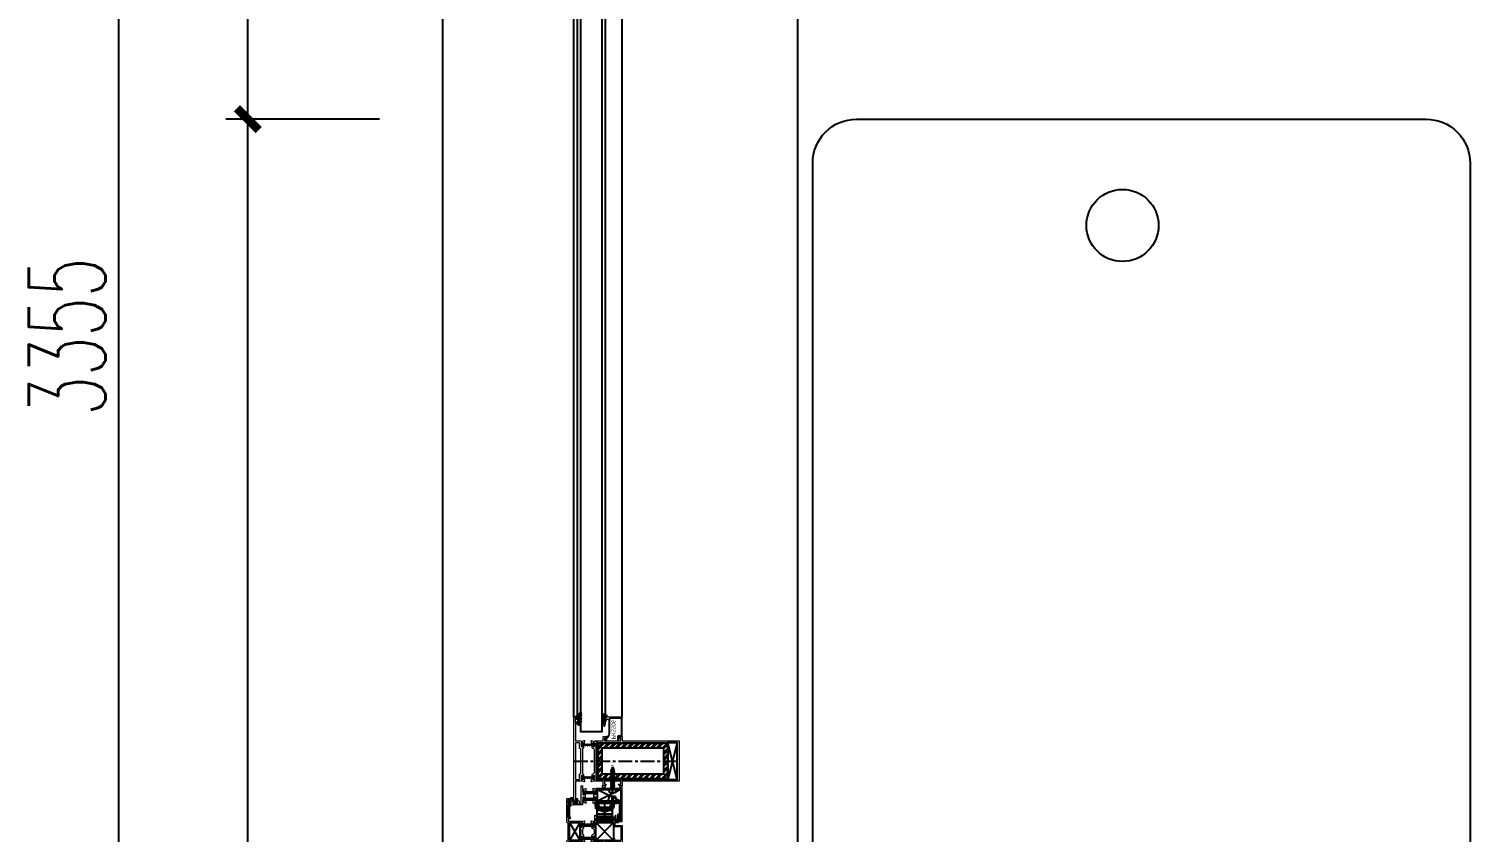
# Model space of a CAD drawing. Header units: inches. Extents: x 24920 to 61775, y 10942 to 38819.
# Drawn here: x 42093 to 43737, y 25318 to 26234 of the extents above; entities that cross this region are included whole.
import ezdxf
from ezdxf.enums import TextEntityAlignment as Align

# ---------------------------------------------------------------- set-up
doc = ezdxf.new("R2010")
doc.units = ezdxf.units.IN
doc.header["$MEASUREMENT"] = 0
doc.header["$PDMODE"] = 1
doc.linetypes.add('ACAD_ISO02W100', pattern=[15, 12, -3])
doc.linetypes.add('CENTER', pattern=[50.8, 31.75, -6.35, 6.35, -6.35])
for name, color, linetype in [('0-dimension', 3, 'Continuous'), ('0-hatch', 8, 'Continuous'), ('0-铝合金投影', 112, 'Continuous'), ('0-铝型材', 6, 'Continuous'), ('1_型材文字', 53, 'Continuous'), ('1_角码', 145, 'Continuous'), ('1_配件等', 145, 'Continuous'), ('1_铝型材', 3, 'Continuous'), ('3铝板幕墙', 3, 'Continuous'), ('4玻璃幕墙', 4, 'Continuous'), ('5s-line', 151, 'Continuous'), ('A-ELEV-GLAZ', 155, 'Continuous'), ('Center', 8, 'CENTER'), ('dim', 173, 'Continuous'), ('FASTENER', 191, 'Continuous'), ('LAYER1', 9, 'Continuous'), ('MS-J', 2, 'Continuous'), ('P-洁具及配件（地坪图不显示）', 143, 'Continuous'), ('P-活动家具', 51, 'Continuous'), ('PJ', 13, 'Continuous'), ('PUB_HATCH', 8, 'Continuous'), ('TC', 8, 'Continuous'), ('ZX', 1, 'CENTER'), ('填充', 8, 'Continuous')]:
    doc.layers.add(name, color=color, linetype=linetype)
doc.styles.add('DIM', font='simplex.shx', dxfattribs={"width": 0.6, "bigfont": 'extfont.shx'})
doc.styles.add('节点标注', font='TSSDENG', dxfattribs={"width": 0.7, "bigfont": 'HZTXT'})
doc.dimstyles.new('1比25', dxfattribs={"dimscale": 25, "dimtxt": 3.5, "dimasz": 1, "dimexe": 1, "dimexo": 1, "dimgap": 0.6, "dimtad": 1, "dimdec": 0, "dimrnd": 5, "dimzin": 0, "dimdsep": 46, "dimtxsty": 'DIM', "dimblk": 'ARCHTICK', "dimcen": 0.09, "dimdle": 1, "dimclrd": 1, "dimclre": 1, "dimclrt": 1, "dimadec": 0, "dimazin": 0, "dimtfac": 1, "dimtdec": 0, "dimtix": 1, "dimtmove": 2, "dimatfit": 3, "dimldrblk": '引线箭头（自定义）', "dimfxl": 0, "dimtolj": 1, "dimtzin": 0, "dimarcsym": 0})

# ---------------------------------------------------------------- blocks, each defined once
blk = doc.blocks.new('jtww')
at = {"layer": 'A-ELEV-GLAZ', "ltscale": 3}
h = blk.add_hatch(dxfattribs=at)
h.set_pattern_fill('ANSI36', color=252, scale=0.066)
h.set_pattern_definition([(45, (15.13436, 2.59952), (0.1111307, 0.407479), [0.523875, -0.104775, 0, -0.104775])])
edge = h.paths.add_edge_path()
edge.add_line((7.5, 4), (5.3, 4))
edge.add_arc((9.7, -3.2), 8.39, 121.7004, 172.9516)
edge.add_line((1.3, -2.2), (1.3, -2.7))
edge.add_arc((13.9, -8.1), 13.7, 118.043, 156.7205, ccw=False)
at = {"layer": 'LAYER1', "lineweight": 9}
h = blk.add_hatch(dxfattribs=at)
h.set_pattern_fill('ANSI37', color=8, scale=0.165, style=0)
h.set_pattern_definition([(45, (15.13436, 2.5995), (-0.370436, 0.370436), []), (135, (15.13436, 2.5995), (-0.370436, -0.370436), [])])
h.paths.add_polyline_path([(-2.3, 2.7), (-1.2, 2.7, -0.083865), (3.8, 4.6, 0.11761), (1.1, 2.7), (2.3, 2.7, -0.095832), (6.5, 4.6, 0.271998), (1.3, -2.2), (1.3, 0.4), (0.5, 0.4), (0.5, 0), (-0.8, 0.4), (-0.8, 0.1), (-1.8, 0.4), (-1.8, 0), (-3.1, 0.4), (-3.1, 0), (-4.4, 0.4), (-4.4, 0.1), (-5.3, 0.4), (-5.3, 0), (-6.6, 0.4), (-6.6, 0, -0.686246), (-7.4, 3, -0.077404), (-3, 4.6, 0.117766), (-5.7, 2.7), (-4.5, 2.7, -0.083865), (0.4, 4.6, 0.11761)])
at = {"color": 1, "ltscale": 3}
blk.add_line((7.5, 4), (6, 4), dxfattribs=at)
blk.add_arc((13.9, -8.1), 13.7, 118.043, 156.7205, dxfattribs=at)
at = {"layer": '1_配件等', "linetype": 'ByBlock', "lineweight": 9}
for p, q in [((-5.3, 0), (-6.6, 0.4)), ((-6.6, 0.4), (-6.6, 0)), ((-5.7, 2.7), (-4.5, 2.7)), ((-4.4, 0.1), (-5.3, 0.4)), ((-5.3, 0.4), (-5.3, 0)), ((-3.1, 0), (-4.4, 0.4)), ((-4.4, 0.4), (-4.4, 0.1)), ((-3.1, 0), (-4.4, 0.4)), ((-4.4, 0.4), (-4.4, 0.1)), ((-3.1, 0.4), (-3.1, 0)), ((-1.8, 0), (-3.1, 0.4)), ((-3.1, 0.4), (-3.1, 0)), ((-1.8, 0), (-3.1, 0.4)), ((-2.3, 2.7), (-1.2, 2.7)), ((-0.8, 0.1), (-1.8, 0.4)), ((-1.8, 0.4), (-1.8, 0)), ((-0.8, 0.1), (-1.8, 0.4)), ((-1.8, 0.4), (-1.8, 0)), ((0.5, 0), (-0.8, 0.4)), ((-0.8, 0.4), (-0.8, 0.1)), ((0.5, 0), (-0.8, 0.4)), ((-0.8, 0.4), (-0.8, 0.1)), ((1.3, 0.4), (0.5, 0.4)), ((0.5, 0.4), (0.5, 0)), ((1.3, 0.4), (0.5, 0.4)), ((0.5, 0.4), (0.5, 0)), ((1.1, 2.7), (2.3, 2.7)), ((1.3, -2.2), (1.3, 0.4)), ((1.3, -1.3), (1.3, 0.4)), ((1.3, -2.2), (1.3, -2.7))]:
    blk.add_line(p, q, dxfattribs=at)
for centre, radius, start, end in [((-6.4, 1.7), 1.69, 126.9034, 264.7423), ((-0.2, -10.6), 15.4, 100.0338, 117.9281), ((-0.4, -2), 7.1, 110.3363, 138.1358), ((3.5, -11.1), 15.9, 100.9028, 120.2777), ((3, -2), 7.1, 110.3363, 138.1358), ((6.8, -11.1), 15.9, 100.9028, 120.2777), ((6.4, -2), 7.1, 110.3363, 138.1358), ((9.7, -3.2), 8.39, 112.0867, 172.9516), ((9.2, -7.3), 12.2, 102.9098, 124.806)]:
    blk.add_arc(centre, radius, start, end, dxfattribs=at)
blk = doc.blocks.new('20180704151026')
h = blk.add_hatch()
h.set_pattern_fill('AR-HBONE', color=251, scale=0.2, angle=-90, style=0)
h.set_pattern_definition([(315, (-106912.8455, -34316.9018), (1.13137085, -3e-16), [2.4, -0.8]), (45, (-106912.2798, -34317.4675), (1.13137085, -3e-16), [2.4, -0.8])])
h.paths.add_polyline_path([(-19.6, 20.6), (-20.2, 21.6), (-20.8, 22.6, -0.131652), (-20.8, 22.7, -1.020483), (-20.4, 23.4), (-17, 23.4, -0.414214), (-16.6, 23, -0.905581), (-16.6, 22.6), (-17.2, 21.6), (-17.8, 20.6), (-17.8, 11.4), (-17.2, 10.4), (-16.6, 9.4, -0.131653), (-16.6, 9.3, -1.020485), (-17, 8.6), (-20.4, 8.6, -0.414214), (-20.8, 9, -0.905528), (-20.8, 9.4), (-20.2, 10.4), (-19.6, 11.4)])
h = blk.add_hatch()
h.set_pattern_fill('AR-HBONE', color=251, scale=0.2, angle=-90, style=0)
h.set_pattern_definition([(315, (-106956.064, -34316.9064), (1.13137085, -3e-16), [2.4, -0.8]), (45, (-106955.4983, -34317.4721), (1.13137085, -3e-16), [2.4, -0.8])])
h.paths.add_polyline_path([(20.6, 9.4), (20, 10.4), (19.6, 11.2, -0.131439), (19.4, 11.8), (19.4, 20.2, -0.131439), (19.6, 20.8), (20, 21.6), (20.6, 22.6, 0.132076), (20.6, 22.7), (20.6, 23, 0.414214), (20.2, 23.4), (16.8, 23.4, 0.414214), (16.4, 23), (16.4, 22.6), (16.4, 22.6, 0.000828), (16.4, 22.6), (17, 21.6), (17.5, 20.8, -0.13144), (17.6, 20.2), (17.6, 11.8, -0.13144), (17.5, 11.2), (17, 10.4), (16.4, 9.4, 0.132074), (16.4, 9.3), (16.4, 9, 0.414214), (16.8, 8.6), (20.2, 8.6, 0.414214), (20.6, 9), (20.6, 9.4), (20.6, 9.4, 0.000833)])
at = {"layer": 'TC'}
h = blk.add_hatch(dxfattribs=at)
h.set_pattern_fill('ANSI32', color=256, style=0)
h.set_pattern_definition([(45, (-20.0007, 27.396), (-3.3676, 3.3676), []), (45, (-17.7557, 27.396), (-3.3676, 3.3676), [])])
h.paths.add_polyline_path([(15, 102.4), (-15, 102.4), (-15, 32.4), (15, 32.4)], flags=16)
edge = h.paths.add_edge_path()
edge.add_line((20, 105.4), (20, 29.4))
edge.add_arc((18, 29.4), 2, -90, 0, ccw=False)
edge.add_line((18, 27.4), (-18, 27.4))
edge.add_arc((-18, 29.4), 2, 180, 270, ccw=False)
edge.add_line((-20, 29.4), (-20, 105.4))
edge.add_arc((-18, 105.4), 2, 90, 180, ccw=False)
edge.add_line((-18, 107.4), (18, 107.4))
edge.add_arc((18, 105.4), 2, 0, 90, ccw=False)
at = {"layer": '1_铝型材', "lineweight": 9}
blk.add_lwpolyline([(-23, 55), (-28, 55), (-28, 51.9), (-26.5, 51, 0.578034), (-26.2, 51.2), (-26.2, 53.5), (-23, 53.5), (-23, 35), (-26.2, 35), (-26.2, 36.8, 0.578034), (-26.5, 37), (-28, 36.1), (-28, 33.9, 0.414214), (-27.5, 33.4), (-23, 33.4), (-23, 24.1, 0.267949), (-22.8, 23.6, -0.267949), (-22.5, 23.2), (-22.5, 22.2, -0.414214), (-22.8, 21.9), (-22.9, 21.9), (-23.5, 20.3, 0.548619), (-23.2, 19.9), (-20.6, 20.1), (-20.2, 20.6, 0.57735), (-20.2, 20.9), (-20.6, 21), (-21.2, 23.1), (-21.2, 23.3, -0.843039), (-20.6, 23.4), (-16.6, 23.4, -0.414214), (-16.3, 23.1), (-16.3, 22.8), (-17.3, 21.2, 0.585524), (-17.1, 20.9), (-15.7, 20.9, 0.261413), (-14.8, 21.4), (-13.9, 22.9, -0.261413), (-13, 23.4), (13, 23.4, -0.261413), (13.9, 22.9), (14.8, 21.4, 0.261413), (15.7, 20.9), (17.1, 20.9, 0.585524), (17.3, 21.2), (16.3, 22.8), (16.3, 23.1, -0.414214), (16.6, 23.4), (20.6, 23.4, -0.843039), (21.2, 23.3), (21.2, 23.1), (20.6, 21), (20.2, 20.9, 0.57735), (20.2, 20.6), (20.6, 20.1), (23.2, 19.9, 0.548619), (23.5, 20.3), (22.9, 21.9), (22.8, 21.9, -0.414214), (22.5, 22.2), (22.5, 23.2, -0.267949), (22.7, 23.6, 0.267949), (23, 24.1), (23, 33.4), (27.5, 33.4, 0.414214), (28, 33.9), (28, 36.1), (26.5, 37, 0.578034), (26.2, 36.8), (26.2, 35), (23, 35), (23, 53.5), (26.2, 53.5), (26.2, 51.2, 0.578034), (26.5, 51), (28, 51.9), (28, 55), (23, 55), (23, 120), (-23, 120), (-23, 55)], format="xyb", dxfattribs=at)
blk.add_lwpolyline([(21, 118), (21, 25.4), (-21, 25.4), (-21, 118), (21, 118)], dxfattribs=at)
blk.add_lwpolyline([(-15.7, 11.1), (-17.1, 11.1, 0.585524), (-17.3, 10.8), (-16.3, 9.2), (-16.3, 8.9, -0.414214), (-16.6, 8.6), (-20.6, 8.6, -0.843039), (-21.2, 8.7), (-21.2, 8.9), (-20.6, 11), (-20.2, 11.1, 0.57735), (-20.2, 11.4), (-20.6, 11.9), (-23.2, 12.1, 0.548619), (-23.5, 11.7), (-22.9, 10.1), (-22.8, 10.1, -0.414214), (-22.5, 9.8), (-22.5, 8.8, -0.267949), (-22.7, 8.4, 0.267949), (-23, 7.9), (-23, 2), (-42.6, 2), (-42.6, 3.6, 0.414214), (-43.1, 4.1), (-44.4, 4.1), (-44.8, 3.4, 0.57735), (-44.7, 3.1), (-43.6, 3.1), (-43.6, 1.5), (-48.6, 1.5), (-48.6, 3.1), (-47.5, 3.1, 0.57735), (-47.4, 3.4), (-47.8, 4.1), (-49.5, 4.1, 0.414214), (-50, 3.6), (-50, 0), (50, 0), (50, 3.6, 0.414214), (49.5, 4.1), (47.8, 4.1), (47.4, 3.4, 0.57735), (47.5, 3.1), (48.6, 3.1), (48.6, 1.5), (43.6, 1.5), (43.6, 3.1), (44.7, 3.1, 0.57735), (44.8, 3.4), (44.4, 4.1), (43.1, 4.1, 0.414214), (42.6, 3.6), (42.6, 2), (23, 2), (23, 7.9, 0.267949), (22.7, 8.4, -0.267949), (22.5, 8.8), (22.5, 9.8, -0.414214), (22.8, 10.1), (22.9, 10.1), (23.5, 11.7, 0.548619), (23.2, 12.1), (20.6, 11.9), (20.2, 11.4, 0.57735), (20.2, 11.1), (20.6, 11), (21.2, 8.9), (21.2, 8.7, -0.843039), (20.6, 8.6), (16.6, 8.6, -0.414214), (16.3, 8.9), (16.3, 9.2), (17.3, 10.8, 0.585524), (17.1, 11.1), (15.7, 11.1, 0.261413), (14.8, 10.6), (14.7, 10.4, -0.261413), (13.8, 9.9), (-13.8, 9.9, -0.261413), (-14.7, 10.4), (-14.8, 10.6, 0.261413)], format="xyb", close=True, dxfattribs=at)
blk.add_lwpolyline([(21, 6.6), (21, 2), (-21, 2), (-21, 6.6), (-14.9, 6.6), (-13.6, 7.9), (13.6, 7.9), (14.9, 6.6)], close=True, dxfattribs=at)
at = {"layer": 'MS-J'}
blk.add_lwpolyline([(20, 105.4), (20, 29.4, -0.414214), (18, 27.4), (-18, 27.4, -0.414214), (-20, 29.4), (-20, 105.4, -0.414214), (-18, 107.4), (18, 107.4, -0.414214)], format="xyb", close=True, dxfattribs=at)
blk.add_lwpolyline([(15, 102.4), (-15, 102.4), (-15, 32.4), (15, 32.4)], close=True, dxfattribs=at)
at = {"layer": 'TC'}
for p, q in [((-21, 118), (21, 107.4)), ((21, 118), (-21, 107.4)), ((-20, 107.4), (-21, 27.4)), ((-20, 27.4), (-21, 107.4)), ((20, 107.4), (21, 27.4)), ((20, 27.4), (21, 107.4)), ((-21, 27.4), (21, 25.4)), ((21, 27.4), (-21, 25.4))]:
    blk.add_line(p, q, dxfattribs=at)
for points in [[(21, 107.4), (-21, 107.4), (-21, 118), (21, 118)], [(-21, 27.4), (-21, 107.4), (-20, 107.4), (-20, 27.4)], [(21, 27.4), (21, 107.4), (20, 107.4), (20, 27.4)], [(21, 25.4), (-21, 25.4), (-21, 27.4), (21, 27.4)]]:
    blk.add_lwpolyline(points, close=True, dxfattribs=at)
blk = doc.blocks.new('jqp1')
at = {"layer": '1_角码'}
for p, q in [((7.3, 0.5), (-7.3, -0.5)), ((-7.3, 0.5), (7.3, -0.5))]:
    blk.add_line(p, q, dxfattribs=at)
blk.add_lwpolyline([(-6.9, 0.6), (6.9, 0.6, -0.414214), (7.4, 0.1), (7.4, -0.1, -0.414214), (6.9, -0.6), (-6.9, -0.6, -0.414214), (-7.4, -0.1), (-7.4, 0.1, -0.414214)], format="xyb", close=True, dxfattribs=at)
blk = doc.blocks.new('PK5529A')
at = {"layer": '填充', "lineweight": 9}
h = blk.add_hatch(dxfattribs=at)
h.set_pattern_fill('AR-HBONE', color=256, scale=0.01, angle=-180, style=0)
h.set_pattern_definition([(225, (-3052.5594, 1334.3103), (-6e-16, -1.43684098), [3.048, -1.016]), (315, (-3053.2778, 1333.5919), (-6e-16, -1.43684098), [3.048, -1.016])])
h.paths.add_polyline_path([(-11.5, -32.4, -0.420151), (-11.3, -32.2), (-11.2, -32.2), (-10.3, -30.6), (-10.3, -30.1, 0.414214), (-10.6, -29.8), (-14.2, -29.8, 0.812836), (-15.2, -30), (-15.2, -30.3), (-14.5, -32.2), (-14.1, -32.3, -0.57735), (-14.1, -32.6), (-13.9, -42, -0.423605), (-14, -42.3), (-14.4, -42.4), (-15.1, -44.3), (-15.1, -44.6, 0.812836), (-14.1, -44.8), (-10.5, -44.8, 0.414214), (-10.2, -44.5), (-10.2, -44), (-11.1, -42.4), (-11.2, -42.4, -0.414214), (-11.4, -42.2)])
h.paths.add_polyline_path([(-3.9, -32.6, -0.57735), (-3.9, -32.3), (-3.5, -32.2), (-2.8, -30.3), (-2.8, -30, 0.812836), (-3.8, -29.8), (-7.4, -29.8, 0.414214), (-7.7, -30.1), (-7.7, -30.6), (-6.8, -32.2), (-6.7, -32.2, -0.414214), (-6.5, -32.4), (-6.4, -42.2, -0.420151), (-6.6, -42.4), (-6.7, -42.4), (-7.6, -44), (-7.6, -44.5, 0.414214), (-7.3, -44.8), (-3.7, -44.8, 0.812836), (-2.7, -44.6), (-2.7, -44.3), (-3.4, -42.4), (-3.8, -42.3, -0.411241), (-3.9, -42)])
at = {"layer": '0-铝型材', "lineweight": 9}
for points in [[(-6.7, -32.6, 1), (-6.7, -32.2), (-6.8, -32.2), (-7.7, -30.6), (-7.7, -30.1, -0.414214), (-7.4, -29.8), (-3.8, -29.8, -0.812836), (-2.8, -30), (-2.8, -30.3), (-3.5, -32.2), (-3.9, -32.3, 0.57735), (-3.9, -32.6), (-3.4, -33.2), (-0.8, -33.4, 0.537319), (-0.5, -33), (-1.1, -31.3), (-1.2, -31.3, -0.414217), (-1.5, -31), (-1.5, -8.1), (-0.3, -8.1), (-0.3, -7.1), (-1.5, -7.1), (-1.5, -3.7), (-0.3, -3.7), (-0.3, -2.7), (-1.5, -2.7), (-1.5, -1.5), (13.1, -1.5, -0.414214), (13.4, -1.8), (13.4, -2.4, -0.414214), (13.1, -2.7), (12.7, -2.7, 0.414214), (12.4, -3), (12.4, -3.4, 0.414214), (12.7, -3.7), (13.4, -3.7), (13.9, -4.1), (15.3, -4.1), (15.7, -3.4, 0.57735), (15.5, -3.1), (14.4, -3.1), (14.4, -1.5), (19.4, -1.5), (19.4, -3.1), (18.4, -3.1, 0.57735), (18.2, -3.4), (18.6, -4.1), (20, -4.1, 0.414214), (20.5, -3.6), (20.5, -0.5, 0.414214), (20, 0), (-20, 0, 0.414214), (-20.5, -0.5), (-20.5, -2.5, 0.414214), (-20, -3), (-19.5, -3, 0.414214), (-19, -2.5), (-19, -1.5), (-17.5, -1.5), (-17.5, -20), (-19, -20), (-19, -19.2, 0.414214), (-19.5, -18.8), (-20, -18.8, 0.414214), (-20.5, -19.2), (-20.5, -22.2, 0.414214), (-20, -22.8), (-19.5, -22.8, 0.414214), (-19, -22.2), (-19, -21.5), (-17.5, -21.5), (-17.5, -29.8), (-17, -29.8, -0.414214), (-16.5, -30.3), (-16.5, -31, -0.414214), (-16.8, -31.3), (-16.9, -31.3), (-17.5, -33, 0.537319), (-17.2, -33.4), (-14.6, -33.2), (-14.1, -32.6, 0.57735), (-14.1, -32.3), (-14.5, -32.2), (-15.2, -30.3), (-15.2, -30, -0.812836), (-14.2, -29.8), (-10.6, -29.8, -0.414214), (-10.3, -30.1), (-10.3, -30.6), (-11.2, -32.2), (-11.3, -32.2, 1), (-11.3, -32.6), (-9.5, -32.6, -1), (-8.5, -32.6)], [(-16.8, -43.3), (-17.4, -41.6, -0.537319), (-17.1, -41.2), (-14.5, -41.4), (-14, -41.9, -0.57735), (-14, -42.3), (-14.4, -42.4), (-15.1, -44.3), (-15.1, -44.6, 0.812836), (-14.1, -44.8), (-10.5, -44.8, 0.414214), (-10.2, -44.5), (-10.2, -44), (-11.1, -42.4), (-11.2, -42.4, -1), (-11.2, -42), (-9.4, -42, 1), (-8.4, -42), (-6.6, -42, -1), (-6.6, -42.4), (-6.7, -42.4), (-7.6, -44), (-7.6, -44.5, 0.414214), (-7.3, -44.8), (-3.7, -44.8, 0.812836), (-2.7, -44.6), (-2.7, -44.3), (-3.4, -42.4), (-3.8, -42.3, -0.57735), (-3.8, -41.9), (-3.3, -41.4), (-0.7, -41.2, -0.537319), (-0.4, -41.6), (-1, -43.3), (-1.1, -43.3, 0.424767), (-1.4, -43.6), (-1.4, -45), (1.5, -45), (1.5, -50.4, -0.414214), (1, -50.9), (-1.3, -50.9), (-1.3, -53.5), (-3.1, -53.5), (-3.1, -49.1), (-0.3, -49.1), (-0.3, -46.8), (-20.5, -46.8), (-20.5, -45), (-16.9, -45, 0.414214), (-16.4, -44.5), (-16.4, -43.6, 0.414214), (-16.7, -43.3)]]:
    blk.add_lwpolyline(points, format="xyb", close=True, dxfattribs=at)
blk.add_lwpolyline([(-3, -28), (-3, -1.5), (-16, -1.5), (-16, -28), (-3, -28)], dxfattribs=at)
at = {"layer": '1_角码'}
for p, q in [((-16, -1.5), (-3, -28)), ((-16, -28), (-3, -1.5))]:
    blk.add_line(p, q, dxfattribs=at)
blk.add_lwpolyline([(-16, -1.5), (-3, -1.5), (-3, -28), (-16, -28)], close=True, dxfattribs=at)
at = {"layer": '1_配件等', "lineweight": 9}
for p, q in [((-13.9, -42.1), (-14.1, -32.6)), ((-11.4, -42.2), (-11.5, -32.4)), ((-6.4, -42.2), (-6.5, -32.4)), ((-3.9, -42.1), (-3.9, -32.6))]:
    blk.add_line(p, q, dxfattribs=at)
at = {"layer": '1_角码'}
blk.add_blockref('jqp1', (6, -2.1), dxfattribs=at)
blk = doc.blocks.new('*X252')
at = {"color": 0, "linetype": 'Continuous'}
for p, q in [((0, 1.1), (1.2, 2.3)), ((0, 0), (1.5, 1.5)), ((3.5, -2.2), (0, 1.3)), ((0, -1.1), (2.4, 1.3)), ((1.5, -1.3), (0, 0.2)), ((0.1, -2.2), (3.5, 1.2)), ((3.5, -1), (0.2, 2.3)), ((1.4, 2.1), (1.2, 2.3)), ((2.2, -1.2), (3.5, 0.1)), ((3.5, 0.1), (2.3, 1.3)), ((2.6, 2.6), (4.5, 4.5)), ((2.6, 3.7), (3.4, 4.5)), ((3.6, 3.4), (2.6, 4.3)), ((3.5, 2.3), (2.6, 3.2)), ((2.6, 1.5), (3.5, 2.4)), ((3.5, 1.2), (2.6, 2.1)), ((6, 2.1), (3.6, 4.5)), ((4.4, 3.3), (5.6, 4.5)), ((5.4, 3.8), (4.7, 4.5)), ((4.8, 2.5), (5.5, 3.3)), ((6.3, 0.6), (5, 2)), ((5.1, 1.7), (5.9, 2.5)), ((5.3, 0.8), (6.1, 1.6)), ((6.5, -0.7), (5.3, 0.5)), ((5.4, -0.2), (6.3, 0.7)), ((6.3, 4), (5.8, 4.5)), ((6.2, 4), (6.5, 4.2)), ((1.3, -2.3), (0, -0.9)), ((0.3, -2.4), (0, -2.1)), ((1, -2.4), (1.5, -1.9)), ((2.6, -1.9), (3.5, -1)), ((2.6, -3), (3.5, -2.1)), ((3.5, -3.3), (2.6, -2.4)), ((2.6, -4.1), (3.5, -3.2)), ((3.5, -4.4), (2.6, -3.5)), ((3.4, -4.5), (3.5, -4.4)), ((6.1, -3.6), (5.4, -3)), ((5.5, -1.2), (6.5, -0.3)), ((6.5, -1.8), (5.5, -0.8)), ((5.5, -2.4), (6.5, -1.3)), ((6.5, -2.9), (5.5, -1.9)), ((5.5, -3.4), (6.5, -2.5))]:
    blk.add_line(p, q, dxfattribs=at)
blk = doc.blocks.new('A$C41B260DC')
at = {"layer": '5s-line', "linetype": 'Continuous', "lineweight": 13, "ltscale": 0.13}
blk.add_lwpolyline([(6.3, 4, 0.876976), (6.2, 4.5), (2.8, 4.5, 0.414214), (2.6, 4.3), (2.6, 1.5, -0.414214), (2.4, 1.3), (1.6, 1.3, -0.495965), (1.5, 1.5), (1.5, 1.9, 0.414214), (1, 2.4), (0.5, 2.4, 0.414214), (0, 1.9), (0, -1.9, 0.414214), (0.5, -2.4), (1, -2.4, 0.414214), (1.5, -1.9), (1.5, -1.4, -0.495965), (1.6, -1.2), (2.4, -1.2, -0.414214), (2.6, -1.4), (2.6, -4.3, 0.414214), (2.8, -4.5), (3.3, -4.5, 0.414214), (3.5, -4.3), (3.5, 3.1, -0.805176), (4.5, 3.3, -0.139636), (5.4, -3.1, 1), (6.4, -3.2, 0.140336), (5.3, 3.7)], format="xyb", close=True, dxfattribs=at)
at = {"layer": '0-hatch', "linetype": 'Continuous'}
blk.add_blockref('*X252', (0, 0), dxfattribs=at)
blk = doc.blocks.new('pk5504')
at = {"layer": '填充', "lineweight": 9}
h = blk.add_hatch(dxfattribs=at)
h.set_pattern_fill('AR-HBONE', color=256, scale=0.01, angle=-180, style=0)
h.set_pattern_definition([(225, (-4525.8678, 961.0418), (-6e-16, -1.43684098), [3.048, -1.016]), (315, (-4526.5863, 960.3234), (-6e-16, -1.43684098), [3.048, -1.016])])
h.paths.add_polyline_path([(6.3, 17.5), (6.3, 27.2, 0.414214), (6.1, 27.4), (6, 27.4), (5.1, 29), (5.1, 29.5, -0.414214), (5.4, 29.8), (9, 29.8, -0.812836), (10, 29.6), (10, 29.3), (9.3, 27.4), (8.9, 27.3, 0.339856), (8.8, 27.1), (8.8, 17.7, 0.413791), (8.9, 17.5), (9.3, 17.4), (10, 15.5), (10, 15.2, -0.812836), (9, 15), (5.4, 15, -0.414214), (5.1, 15.3), (5.1, 15.8), (6, 17.3), (6.1, 17.3, 0.414214)])
h.paths.add_polyline_path([(-6.2, 17.5, 0.414214), (-6, 17.3), (-5.9, 17.3), (-5, 15.8), (-5, 15.3, -0.414214), (-5.3, 15), (-9, 15, -0.812836), (-9.9, 15.2), (-9.9, 15.5), (-9.2, 17.4), (-8.9, 17.5, 0.413791), (-8.7, 17.7), (-8.7, 27.1, 0.339856), (-8.9, 27.3), (-9.2, 27.4), (-9.9, 29.3), (-9.9, 29.6, -0.812836), (-9, 29.8), (-5.3, 29.8, -0.414214), (-5, 29.5), (-5, 29), (-5.9, 27.4), (-6, 27.4, 0.414214), (-6.2, 27.2)])
at = {"layer": '0-铝型材', "lineweight": 9}
for points in [[(-3.5, 27.6, -0.294942), (-4.4, 27), (-6, 27, -1), (-6, 27.4), (-5.9, 27.4), (-5, 29), (-5, 29.5, 0.414214), (-5.3, 29.8), (-9, 29.8, 0.812836), (-9.9, 29.6), (-9.9, 29.3), (-9.2, 27.4), (-8.9, 27.3, -0.57735), (-8.8, 27), (-9.3, 26.4), (-11.9, 26.2, -0.537319), (-12.2, 26.6), (-11.7, 28.3), (-11.5, 28.3, 0.414214), (-11.2, 28.6), (-11.2, 29.7, 0.414214), (-11.7, 30.2), (-18.8, 30.2), (-18.8, 31.7), (-16.8, 31.7), (-16.8, 34.2), (-15.3, 34.2), (-15.3, 31.7), (-12.3, 31.7), (-12.3, 41), (-12.1, 41.2), (-12.3, 41.4), (-12.3, 51.7), (-15.3, 51.7), (-15.3, 49.2), (-16.8, 49.2), (-16.8, 53.2), (-16.1, 53.6, -0.577333), (-15.8, 53.4), (-15.8, 53.2), (-7.1, 53.2), (-7.1, 61.4), (16.8, 61.4), (16.8, 58.3), (15.3, 57.4, -0.578034), (15, 57.6), (15, 59.9), (11.8, 59.9), (11.8, 41.4), (15, 41.4), (15, 43.2, -0.578034), (15.3, 43.4), (16.8, 42.5), (16.8, 40.4, -0.414214), (16.3, 39.9), (11.8, 39.9), (11.8, 30.5, -0.267661), (11.5, 30.1, 0.267661), (11.3, 29.7), (11.3, 28.6, 0.414214), (11.6, 28.3), (11.7, 28.3), (12.2, 26.6, -0.537319), (11.9, 26.2), (9.3, 26.4), (8.8, 27, -0.57735), (8.9, 27.3), (9.2, 27.4), (10, 29.3), (10, 29.6, 0.812836), (9, 29.8), (5.4, 29.8, 0.414214), (5.1, 29.5), (5.1, 29), (5.9, 27.4), (6.1, 27.4, -1), (6.1, 27), (4.4, 27, -0.294942), (3.5, 27.6), (2.6, 29.3, 0.267949), (1.7, 29.8), (-1.7, 29.8, 0.267949), (-2.6, 29.3)], [(-10.3, 49.7), (-10.3, 51.7), (-5.6, 51.7), (-5.6, 51.7), (-5.6, 59.9), (-5.6, 59.9), (10.3, 59.9), (10.3, 53.2), (8.3, 53.2, 0.666667), (8.3, 51.7), (10.3, 51.7), (10.3, 51.7), (10.3, 31.6), (-10.3, 31.6), (-10.3, 33.5), (-10.8, 33.5), (-10.8, 38.2), (-10.3, 38.7), (-10.3, 43.7), (-10.8, 44.2), (-10.8, 49.7)], [(17.7, 2.3, -0.414214), (18, 2), (18, 1.3), (16.8, 1.3), (16.8, 0.1), (31.3, 0.1, 0.414214), (31.6, 0.4), (31.6, 1, 0.414214), (31.3, 1.3), (30.9, 1.3, -0.414214), (30.6, 1.6), (30.6, 2, -0.414214), (30.9, 2.3), (32.1, 2.3, -0.414214), (32.6, 1.8), (32.6, 1.1, 0.534737), (33.2, 0.6, 0.267002), (37.2, 5.7, 0.453948), (36.7, 6.3), (31.9, 6.3, -0.414214), (31.4, 6.8), (31.4, 9.9, -0.414214), (31.9, 10.4), (33.1, 10.4), (33.6, 9.6, -0.57735), (33.4, 9.3), (32.4, 9.3), (32.4, 7.7), (37.4, 7.7), (37.4, 9.3), (36.3, 9.3, -0.57735), (36.1, 9.6), (36.6, 10.4), (38.3, 10.4, -0.414214), (38.8, 9.9), (38.8, 6.6, -0.414214), (30.8, -1.4), (10.7, -1.4), (9.2, 0), (-9.2, 0), (-10.7, -1.4), (-37.3, -1.4, -0.414214), (-37.8, -0.9), (-37.8, 2.2, -0.414214), (-37.3, 2.7), (-35.6, 2.7), (-35.2, 2, -0.57735), (-35.4, 1.7), (-36.4, 1.7), (-36.4, 0.1), (-31.4, 0.1), (-31.4, 1.7), (-32.5, 1.7, -0.57735), (-32.6, 2), (-32.2, 2.7), (-30.9, 2.7), (-30.4, 2.2), (-29.7, 2.2, -0.414214), (-29.4, 1.9), (-29.4, 1.5, -0.414214), (-29.7, 1.2), (-30.1, 1.2, 0.414214), (-30.4, 0.9), (-30.4, 0.4, 0.414214), (-30.1, 0.1), (-15.6, 0.1), (-15.6, 1.2), (-16.8, 1.2), (-16.8, 1.9, -0.414214), (-16.5, 2.2), (-15.1, 2.2, -0.414214), (-14.6, 1.7), (-14.6, 0.1), (-11.8, 0.1), (-11.8, 14.2, -0.268396), (-11.5, 14.7, 0.268396), (-11.2, 15.1), (-11.2, 16.1, 0.414214), (-11.5, 16.4), (-11.7, 16.4), (-12.2, 18.1, -0.537319), (-11.9, 18.5), (-9.3, 18.3), (-8.8, 17.7, -0.57735), (-8.9, 17.4), (-9.2, 17.3), (-9.9, 15.4), (-9.9, 15.1, 0.812836), (-9, 14.9), (-5.3, 14.9, 0.414214), (-5, 15.2), (-5, 15.7), (-5.9, 17.2), (-6, 17.2, -1), (-6, 17.6), (-4.4, 17.6, -0.294942), (-3.5, 17.1), (-3.1, 16.2), (3.1, 16.2), (3.5, 17.1, -0.294942), (4.4, 17.6), (6.1, 17.6, -1), (6.1, 17.2), (5.9, 17.2), (5.1, 15.7), (5.1, 15.2, 0.414214), (5.4, 14.9), (9, 14.9, 0.812836), (10, 15.1), (10, 15.4), (9.2, 17.3), (8.9, 17.4, -0.57735), (8.8, 17.7), (9.3, 18.3), (11.9, 18.5, -0.537319), (12.2, 18.1), (11.7, 16.4), (11.6, 16.4, 0.414214), (11.3, 16.1), (11.3, 15.1, 0.267949), (11.5, 14.7, -0.267949), (11.8, 14.2), (11.8, 0.1), (15.8, 0.1), (15.8, 1.8, -0.414214), (16.3, 2.3)]]:
    blk.add_lwpolyline(points, format="xyb", close=True, dxfattribs=at)
blk.add_lwpolyline([(-10.3, 1.5), (-10.3, 13.1), (-3.6, 13.1), (-2.3, 14.4), (2.8, 14.4), (4.2, 13.1), (10.3, 13.1), (10.3, 1.5)], close=True, dxfattribs=at)
at = {"layer": '1_角码'}
for p, q in [((-10.3, 51.7), (10.3, 31.6)), ((-10.3, 31.6), (10.3, 51.7)), ((-10.3, 13.1), (10.3, 1.5)), ((-10.3, 1.5), (10.3, 13.1))]:
    blk.add_line(p, q, dxfattribs=at)
for points in [[(-10.3, 51.7), (10.3, 51.7), (10.3, 31.6), (-10.3, 31.6)], [(-10.3, 13.1), (10.3, 13.1), (10.3, 1.5), (-10.3, 1.5)]]:
    blk.add_lwpolyline(points, close=True, dxfattribs=at)
at = {"layer": '1_配件等', "lineweight": 9}
for p, q in [((-8.7, 17.6), (-8.7, 27.1)), ((-6.2, 17.5), (-6.2, 27.2)), ((6.3, 17.5), (6.3, 27.2)), ((8.8, 17.6), (8.8, 27.1))]:
    blk.add_line(p, q, dxfattribs=at)
at = {"layer": '1_角码', "xscale": -1}
for p in [(-23, 0.7), (24.2, 0.7)]:
    blk.add_blockref('jqp1', p, dxfattribs=at)
blk = doc.blocks.new('A$C743D6C7B')
at = {"color": 3}
blk.add_lwpolyline([(17.5, 4.4), (20.4, 4.4), (20.4, 1.1), (1.1, 1.1), (1.1, 4.4), (4, 4.4), (4, 5.6), (1.1, 5.6, 0.414214), (0, 4.4), (0, 1.1, 0.414214), (1.1, 0), (20.4, 0, 0.414214), (21.5, 1.1), (21.5, 4.4, 0.414214), (20.4, 5.6), (17.5, 5.6)], format="xyb", close=True, dxfattribs=at)
blk = doc.blocks.new('HHRC')
at = {"color": 1, "linetype": 'CENTER'}
blk.add_line((0, 16.5), (0, 0), dxfattribs=at)
at = {"color": 3}
for p, q in [((-8.2, 1.2), (-5.6, 5.7)), ((8.2, 1.2), (5.6, 5.7))]:
    blk.add_line(p, q, dxfattribs=at)
for points in [[(-9, 16.5), (-9, 14), (9, 14), (9, 16.5)], [(-10.5, 6.5), (-10.5, 5.7), (10.5, 5.7), (10.5, 6.5)], [(-9, 13), (-9, 9), (9, 9), (9, 13)], [(-9, 9), (-9, 6.5), (9, 6.5), (9, 9)], [(-7.5, 14), (7.5, 14), (7.5, 13), (-7.5, 13)]]:
    blk.add_lwpolyline(points, close=True, dxfattribs=at)
blk.add_arc((0, 1.4), 9.08, 56.6015, 123.3985, dxfattribs=at)
blk.add_blockref('A$C743D6C7B', (-10.8, 0), dxfattribs=at)
blk = doc.blocks.new('jl1')
at = {"layer": '填充', "linetype": 'Continuous', "lineweight": 13, "ltscale": 0.13}
h = blk.add_hatch(dxfattribs=at)
h.set_pattern_fill('_USER', color=256, angle=405, style=0, pattern_type=0)
h.set_pattern_definition([(45, (-516.6853, -140.5002), (-0.7071068, 0.7071068), [])])
h.paths.add_polyline_path([(-2.6, 0.5), (-2.3, 0.8), (-2.3, 5.3, -0.414214), (-2, 5.6), (-1, 5.6, 0.414214), (-0.7, 5.9), (-0.7, 9.9, 0.414214), (-1, 10.2), (-3, 10.2, 0.414214), (-3.3, 9.9), (-3.3, 8, -0.414214), (-3.6, 7.8), (-4.9, 7.8, 0.414214), (-5.2, 7.4), (-5.2, -6.5, 0.414214), (-4.9, -6.8), (-3.6, -6.8, -0.414214), (-3.3, -7.1), (-3.3, -9, 0.414214), (-3, -9.2), (-1, -9.2, 0.414214), (-0.7, -9), (-0.7, -4.9, 0.414214), (-1, -4.6), (-2, -4.6, -0.414214), (-2.3, -4.3), (-2.3, 0.2)])
at = {"layer": '1_配件等', "lineweight": 30}
blk.add_lwpolyline([(-1, -9.2), (-3, -9.2, -0.414214), (-3.3, -9), (-3.3, -7.1, 0.414214), (-3.6, -6.8), (-4.9, -6.8, -0.414214), (-5.2, -6.5), (-5.2, 7.4, -0.414214), (-4.9, 7.8), (-3.6, 7.8, 0.414214), (-3.3, 8), (-3.3, 9.9, -0.414214), (-3, 10.2), (-1, 10.2, -0.414214), (-0.7, 9.9), (-0.7, 5.9, -0.414214), (-1, 5.6), (-2, 5.6, 0.414214), (-2.3, 5.3), (-2.3, 0.8), (-2.6, 0.5), (-2.3, 0.2), (-2.3, -4.3, 0.414214), (-2, -4.6), (-1, -4.6, -0.414214), (-0.7, -4.9), (-0.7, -9, -0.414214)], format="xyb", close=True, dxfattribs=at)
at = {"rotation": 270}
blk.add_blockref('HHRC', (-21.7, 0.4), dxfattribs=at)
blk = doc.blocks.new('A$C72F613A2')
at = {"layer": '0-hatch'}
h = blk.add_hatch(color=253, dxfattribs=at)
h.paths.add_polyline_path([(4.2, -1.4), (4.2, 0), (3, 0), (2.4, 0), (0.3, 0), (0, -0.3), (0.6, -0.3), (0.6, -1.4)])
h.paths.add_polyline_path([(-0.6, -1.4), (-0.6, -0.3), (0, -0.3), (-0.3, 0), (-4.3, 0), (-4.3, -1.4)])
at = {"layer": '0-hatch', "color": 253}
for points in [[(-4.3, -1.5), (-4.3, -1.4), (-0.6, -1.5), (-0.6, -1.4)], [(0.6, -1.5), (0.6, -1.4), (4.2, -1.5), (4.2, -1.4)]]:
    blk.add_solid(points, dxfattribs=at)
at = {"layer": 'PJ', "linetype": 'ACAD_ISO02W100'}
blk.add_line((-6.5, 0.3), (-6.5, 0), dxfattribs=at)
at = {"layer": 'PJ'}
for p, q in [((6.5, 0), (-6.5, 0)), ((-4.3, 0), (-4.3, -1.5)), ((4.2, 0), (4.2, -1.5)), ((6.5, 0.3), (6.5, 0)), ((-0.6, -1.5), (-5, -1.5)), ((-5, -1.5), (-3.5, -6.5)), ((3.5, -6.5), (-3.5, -6.5)), ((0.6, -0.3), (-0.6, -0.3)), ((-0.6, -0.3), (-0.6, -1.5)), ((-0.6, -1.5), (-0.3, -6.5)), ((0.6, -1.5), (0.3, -6.5)), ((0.6, -0.3), (0.6, -1.5)), ((5, -1.5), (0.6, -1.5)), ((5, -1.5), (3.5, -6.5))]:
    blk.add_line(p, q, dxfattribs=at)
at = {"layer": 'PJ', "linetype": 'ACAD_ISO02W100'}
for centre, radius, start, end in [((-5.7, 0.3), 0.8, 97.8549, 180), ((0, -41), 42.5, 87.7301, 97.8549)]:
    blk.add_arc(centre, radius, start, end, dxfattribs=at)
at = {"layer": 'PJ'}
for centre, radius, start, end in [((0, -41), 42.5, 82.1451, 87.7293), ((5.7, 0.3), 0.8, 0, 82.1451)]:
    blk.add_arc(centre, radius, start, end, dxfattribs=at)
blk = doc.blocks.new('*U735')
at = {"layer": 'Center', "ltscale": 0.2}
blk.add_line((0, 4.1), (0, -24), dxfattribs=at)
at = {"layer": 'FASTENER'}
for p, q in [((-2.1, -1.9), (2.1, -1.4)), ((-2.1, -1.9), (-1.6, -1.6)), ((-2.1, -1.9), (-1.6, -2.2)), ((-2.1, -3.3), (2.1, -2.8)), ((-2.1, -3.3), (-1.6, -3)), ((-2.1, -3.3), (-1.6, -3.6)), ((-2.1, -4.7), (2.1, -4.2)), ((-2.1, -4.7), (-1.6, -4.4)), ((-2.1, -4.7), (-1.6, -5)), ((-2.1, -6.1), (2.1, -5.6)), ((-2.1, -6.1), (-1.6, -5.8)), ((-2.1, -6.1), (-1.6, -6.4)), ((-2.1, -7.5), (2.1, -7)), ((-2.1, -7.5), (-1.6, -7.2)), ((-2.1, -7.5), (-1.6, -7.8)), ((-2.1, -8.9), (2.1, -8.4)), ((-2.1, -8.9), (-1.6, -8.6)), ((-2.1, -8.9), (-1.6, -9.2)), ((-2.1, -10.3), (2.1, -9.8)), ((-2.1, -10.3), (-1.6, -10)), ((-2.1, -10.3), (-1.6, -10.6)), ((-2.1, -11.7), (2.1, -11.2)), ((-2.1, -11.7), (-1.6, -11.4)), ((-2.1, -11.7), (-1.6, -12)), ((-2.1, -13.1), (2.1, -12.6)), ((-2.1, -13.1), (-1.6, -12.8)), ((-2.1, -13.1), (-1.6, -13.4)), ((-2.1, -14.5), (2.1, -14)), ((-2.1, -14.5), (-1.6, -14.2)), ((-1.6, 0), (-1.6, -1.6)), ((-1.6, -1.6), (1.5, -1.1)), ((-1.6, -2.2), (1.5, -1.7)), ((-1.6, -2.2), (-1.6, -3)), ((-1.6, -3), (1.5, -2.5)), ((-1.6, -3.6), (1.5, -3.1)), ((-1.6, -3.6), (-1.6, -4.4)), ((-1.6, -4.4), (1.5, -3.9)), ((-1.6, -5), (1.5, -4.5)), ((-1.6, -5), (-1.6, -5.8)), ((-1.6, -5.8), (1.5, -5.3)), ((-1.6, -6.4), (1.5, -5.9)), ((-1.6, -6.4), (-1.6, -7.2)), ((-1.6, -7.2), (1.5, -6.7)), ((-1.6, -7.8), (1.5, -7.3)), ((-1.6, -7.8), (-1.6, -8.6)), ((-1.6, -8.6), (1.5, -8.1)), ((-1.6, -9.2), (1.5, -8.7)), ((-1.6, -9.2), (-1.6, -10)), ((-1.6, -10), (1.5, -9.5)), ((-1.6, -10.6), (1.5, -10.1)), ((-1.6, -10.6), (-1.6, -11.4)), ((-1.6, -11.4), (1.5, -10.9)), ((-1.6, -12), (1.5, -11.5)), ((-1.6, -12), (-1.6, -12.8)), ((-1.6, -12.8), (1.5, -12.3)), ((-1.6, -13.4), (1.5, -12.9)), ((-1.6, -13.4), (-1.6, -14.2)), ((-1.6, -14.2), (1.5, -13.7)), ((-1.6, -14.8), (1.5, -14.3)), ((1.5, 0), (1.5, -1.1)), ((1.5, -0.3), (1.5, -1.1)), ((2.1, -1.4), (1.5, -1.1)), ((2.1, -1.4), (1.5, -1.7)), ((1.5, -1.7), (1.5, -2.5)), ((2.1, -2.8), (1.5, -2.5)), ((2.1, -2.8), (1.5, -3.1)), ((1.5, -3.1), (1.5, -3.9)), ((2.1, -4.2), (1.5, -3.9)), ((2.1, -4.2), (1.5, -4.5)), ((1.5, -4.5), (1.5, -5.3)), ((2.1, -5.6), (1.5, -5.3)), ((2.1, -5.6), (1.5, -5.9)), ((1.5, -5.9), (1.5, -6.7)), ((2.1, -7), (1.5, -6.7)), ((2.1, -7), (1.5, -7.3)), ((1.5, -7.3), (1.5, -8.1)), ((2.1, -8.4), (1.5, -8.1)), ((2.1, -8.4), (1.5, -8.7)), ((1.5, -8.7), (1.5, -9.5)), ((2.1, -9.8), (1.5, -9.5)), ((2.1, -9.8), (1.5, -10.1)), ((1.5, -10.1), (1.5, -10.9)), ((2.1, -11.2), (1.5, -10.9)), ((2.1, -11.2), (1.5, -11.5)), ((1.5, -11.5), (1.5, -12.3)), ((2.1, -12.6), (1.5, -12.3)), ((2.1, -12.6), (1.5, -12.9)), ((1.5, -12.9), (1.5, -13.7)), ((2.1, -14), (1.5, -13.7)), ((2.1, -14), (1.5, -14.3)), ((1.5, -14.3), (1.5, -15.1)), ((-2.1, -14.5), (-1.6, -14.8)), ((-2.1, -15.9), (2.1, -15.4)), ((-2.1, -15.9), (-1.6, -15.6)), ((-2.1, -15.9), (-1.6, -16.2)), ((-2.1, -17.3), (2.1, -16.8)), ((-2.1, -17.3), (-1.6, -17)), ((-2.1, -17.3), (-1.6, -17.6)), ((-2.1, -18.7), (2.1, -18.2)), ((-2.1, -18.7), (-1.6, -18.4)), ((-2.1, -18.7), (-1.6, -19)), ((-1.6, -14.8), (-1.6, -15.6)), ((-1.6, -15.6), (1.5, -15.1)), ((-1.6, -16.2), (1.5, -15.7)), ((-1.6, -16.2), (-1.6, -17)), ((-1.6, -17), (1.5, -16.5)), ((-1.6, -17.6), (1.5, -17.1)), ((-1.6, -17.6), (-1.6, -18.4)), ((-1.6, -18.4), (1.5, -17.9)), ((-1.6, -19), (1.5, -18.5)), ((-1.6, -19), (-1.6, -19.1)), ((-1.3, -19.7), (-1.6, -19.1)), ((-1.6, -20), (1.7, -19.6)), ((-1.6, -20), (-1.3, -19.7)), ((-1.6, -20), (-1, -20.3)), ((-1.3, -19.7), (1.4, -19.3)), ((-1, -20.3), (1.2, -20)), ((-0.7, -21.1), (-1, -20.3)), ((-0.9, -21.4), (1, -21.1)), ((-0.9, -21.4), (-0.7, -21.1)), ((-0.9, -21.4), (-0.5, -21.6)), ((-0.7, -21.1), (0.8, -20.8)), ((-0.5, -21.6), (0.5, -21.5)), ((0, -22.8), (-0.5, -21.6)), ((0, -22.8), (0.5, -21.5)), ((1, -21.1), (0.5, -21.5)), ((0.8, -20.8), (1.2, -20)), ((1, -21.1), (0.8, -20.8)), ((1.7, -19.6), (1.2, -20)), ((1.4, -19.3), (1.5, -19.1)), ((1.7, -19.6), (1.4, -19.3)), ((2.1, -15.4), (1.5, -15.1)), ((2.1, -15.4), (1.5, -15.7)), ((1.5, -15.7), (1.5, -16.5)), ((2.1, -16.8), (1.5, -16.5)), ((2.1, -16.8), (1.5, -17.1)), ((1.5, -17.1), (1.5, -17.9)), ((2.1, -18.2), (1.5, -17.9)), ((2.1, -18.2), (1.5, -18.5)), ((1.5, -18.5), (1.5, -19.1))]:
    blk.add_line(p, q, dxfattribs=at)
blk.add_lwpolyline([(4, 0.2), (4, 1.1, 0.257344), (3.5, 2.1, 0.110418), (0.8, 3), (0.8, 2.7), (-0.8, 2.7), (-0.8, 3, 0.110418), (-3.5, 2.1, 0.257344), (-4, 1.1), (-4, 0.2, 0.414214), (-3.8, 0), (3.8, 0, 0.414214)], format="xyb", close=True, dxfattribs=at)
blk = doc.blocks.new('jt1retgr')
at = {"layer": 'PUB_HATCH'}
h = blk.add_hatch(dxfattribs=at)
h.set_pattern_fill('ANSI38', color=256, scale=0.3, angle=90, style=0)
h.set_pattern_definition([(135, (-33372.1693, -12130.215), (-0.67351921, -0.67351921), []), (225, (-33372.1693, -12130.215), (-0.67351921, -2.020557627), [2.38125, -1.42875])])
edge = h.paths.add_edge_path()
edge.add_arc((5.2, -3.8), 0.2, -90, 12.2912, ccw=False)
edge.add_line((5.2, -4), (4.4, -4))
edge.add_arc((4.4, -3.8), 0.2, 202.2263, 270, ccw=False)
edge.add_line((4.2, -3.8), (3.2, -2.8))
edge.add_line((3.2, -2.8), (0, -2.8))
edge.add_line((0, -2.8), (0.6, -4))
edge.add_line((0.6, -4), (-0.5, -4))
edge.add_line((-0.5, -4), (-1.5, -2.8))
edge.add_line((-1.5, -2.8), (-3.7, -2.8))
edge.add_line((-3.7, -2.8), (-3.1, -4))
edge.add_line((-3.1, -4), (-4.2, -4))
edge.add_line((-4.2, -4), (-6.1, -2.3))
edge.add_arc((-5.6, 11), 13.3, 255.499, 267.8956, ccw=False)
edge.add_arc((-8.9, -1.7), 0.2, 180, 255.499, ccw=False)
edge.add_line((-9.1, -1.7), (-9.1, -0.9))
edge.add_arc((-8.9, -0.9), 0.2, 96.9909, 180, ccw=False)
edge.add_arc((-13.3, 34.6), 35.5, 276.9909, 289.5343)
edge.add_line((-1.4, 1.1), (-1.1, 1.1))
edge.add_line((-1.1, 1.1), (-0.8, 0))
edge.add_line((-0.8, 0), (1.3, 0))
edge.add_line((1.3, 0), (1.5, 1.8))
edge.add_arc((1.7, 1.8), 0.2, 90, 174.333, ccw=False)
edge.add_line((1.7, 2), (3.3, 2))
edge.add_arc((3.3, 1.8), 0.2, 12.2912, 90, ccw=False)
edge.add_line((3.5, 1.8), (5.4, -3.7))
at = {"layer": '1_配件等', "lineweight": 9}
blk.add_lwpolyline([(5.4, -3.7, -0.478536), (5.2, -4), (4.4, -4, -0.304651), (4.2, -3.8), (3.2, -2.8), (0, -2.8), (0.6, -4), (-0.5, -4), (-1.5, -2.8), (-3.7, -2.8), (-3.1, -4), (-4.2, -4), (-6.1, -2.3, -0.054143), (-9, -1.9, -0.341884), (-9.1, -1.7), (-9.1, -0.9, -0.378912), (-9, -0.7, 0.054786), (-1.4, 1.1), (-1.1, 1.1), (-0.8, 0), (1.3, 0), (1.5, 1.8, -0.385532), (1.7, 2), (3.3, 2, -0.352689), (3.5, 1.8)], format="xyb", close=True, dxfattribs=at)
blk = doc.blocks.new('PK5506')
at = {"layer": '0-铝型材', "lineweight": 9}
blk.add_lwpolyline([(-24.1, -4), (-22, -4), (-22, -0.5), (-21.5, -0.5), (-21.5, 0), (0, 0), (0, -18.5, -0.414214), (-0.5, -19), (-2, -19), (-2, -15), (-17.6, -15, 0.200668), (-22.8, -17.2), (-22.2, -17.4, -0.85346), (-22.3, -18), (-24, -18), (-24, -19.6, -0.610482), (-24.3, -19.8), (-26.4, -18.2, -0.729342), (-26.2, -17.3), (-24.7, -17.3, 0.219585), (-23.9, -16.9, -0.219719), (-17.6, -14), (-1, -14), (-1, -1), (-20, -1, 0.414214), (-21, -2), (-21, -4, -0.414256), (-22, -5), (-26.7, -5), (-26.7, -4.4), (-24.5, -3.4, -0.548619), (-24.1, -3.7)], format="xyb", close=True, dxfattribs=at)
blk.add_blockref('jt1retgr', (-1.2, -19))
blk = doc.blocks.new('*U736')
at = {"layer": '0-铝合金投影'}
for p, q in [((50, -34.1), (2055, -34.1)), ((52.8, -53.1), (2055, -53.1)), ((50, -89.1), (2055, -89.1)), ((51.5, -85), (2055, -85))]:
    blk.add_line(p, q, dxfattribs=at)
at = {"layer": '4玻璃幕墙'}
blk.add_lwpolyline([(2055, -57), (33.6, -57), (33.6, -81), (2055, -81)], dxfattribs=at)
at = {"layer": 'ZX', "ltscale": 0.5}
blk.add_line((0, -89.1), (0, 30.9), dxfattribs=at)
for name, p in [('20180704151026', (0, -89.1)), ('jtww', (48.7, -85))]:
    blk.add_blockref(name, p)
at = {"xscale": -1}
blk.add_blockref('jl1', (-68.7, -54.3), dxfattribs=at)
at = {"color": 1, "rotation": 90.00000000000004}
blk.add_blockref('A$C72F613A2', (-47, -44.9), dxfattribs=at)
ref = blk.add_blockref('PK5506', (50, -34.1))
ref.add_attrib('型材代号', 'PK5506', dxfattribs={"layer": '1_型材文字', "height": 5, "rotation": 360, "style": '节点标注', "width": 0.999577}).set_placement((24.9, -46.3), (47, -46.3), align=Align.FIT)
at = {"layer": '0-dimension', "xscale": -1}
for name, p in [('pk5504', (-80.3, -95.5)), ('PK5529A', (-48.5, -34.1))]:
    blk.add_blockref(name, p, dxfattribs=at)
at = {"layer": '0-hatch', "linetype": 'Continuous', "lineweight": 0, "xscale": -1, "rotation": 90}
blk.add_blockref('A$C41B260DC', (-65.4, -35.6), dxfattribs=at)
at = {"layer": '1_配件等', "linetype": 'Continuous', "lineweight": 0, "xscale": -1, "rotation": 270}
blk.add_blockref('A$C41B260DC', (-46.4, -95.5), dxfattribs=at)
at = {"layer": 'dim', "xscale": -1.142857142857142, "yscale": 1.142857142857142, "zscale": 1.142857142857142, "rotation": 90}
blk.add_blockref('*U735', (-32.5, -44.9), dxfattribs=at)
blk = doc.blocks.new('_ArchTick')
at = {"color": 0, "linetype": 'ByBlock', "const_width": 0.4}
blk.add_lwpolyline([(-0.5, -0.5), (0.5, 0.5)], dxfattribs=at)
blk = doc.blocks.new('*D920')
at = {"color": 1, "lineweight": -2, "transparency": 16777216}
for p, q in [((42576.7, 24230.1), (42576.7, 26204.5)), ((42726.7, 26179.5), (42551.7, 26179.5)), ((42726.7, 24255.1), (42551.7, 24255.1))]:
    blk.add_line(p, q, dxfattribs=at)
at = {"layer": 'Defpoints', "color": 0, "transparency": 16777216}
for p in [(42576.7, 26179.5), (43365.2, 26179.5), (43203.5, 24255.1)]:
    blk.add_point(p, dxfattribs=at)
at = {"color": 1, "lineweight": -2, "transparency": 16777216, "xscale": 25, "yscale": 25, "zscale": 25}
for p, rotation in [((42576.7, 26179.5), 90), ((42576.7, 24255.1), 270)]:
    blk.add_blockref('_ArchTick', p, dxfattribs=dict(at, rotation=rotation))
at = {"color": 1, "transparency": 16777216, "insert": (42517.9, 25217.3), "char_height": 87.5, "attachment_point": 5, "rotation": 90, "style": 'DIM'}
blk.add_mtext('\\A1;1925', dxfattribs=at)
blk = doc.blocks.new('引线箭头（自定义）')
at = {"linetype": 'ByBlock', "lineweight": -2}
h = blk.add_hatch(color=8, dxfattribs=at)
h.dxf.hatch_style = 1
h.paths.add_polyline_path([(-1.195, -0.955), (-0.315, 0), (-1.201, 0.958), (-0.912, 1.212), (0, 0), (-0.912, -1.209)])
at = {"color": 0, "linetype": 'ByBlock', "lineweight": -2}
blk.add_line((-0.315, 0), (-4.751, 0), dxfattribs=at)
blk.add_lwpolyline([(-1.195, -0.955), (-0.315, 0), (-1.201, 0.958), (-0.912, 1.212), (0, 0), (-0.912, -1.209)], close=True, dxfattribs=at)
blk = doc.blocks.new('*D921')
at = {"color": 1, "lineweight": -2, "transparency": 16777216}
for p, q in [((42576.7, 26154.5), (42576.7, 26632.9)), ((42726.7, 26607.9), (42551.7, 26607.9)), ((42726.7, 26179.5), (42551.7, 26179.5))]:
    blk.add_line(p, q, dxfattribs=at)
at = {"layer": 'Defpoints', "color": 0, "transparency": 16777216}
for p in [(42576.7, 26607.9), (43511.5, 26607.9), (43365.2, 26179.5)]:
    blk.add_point(p, dxfattribs=at)
at = {"color": 1, "lineweight": -2, "transparency": 16777216, "xscale": 25, "yscale": 25, "zscale": 25}
for p, rotation in [((42576.7, 26607.9), 90), ((42576.7, 26179.5), 270)]:
    blk.add_blockref('_ArchTick', p, dxfattribs=dict(at, rotation=rotation))
at = {"color": 1, "transparency": 16777216, "insert": (42517.9, 26393.7), "char_height": 87.5, "attachment_point": 5, "rotation": 90, "style": 'DIM'}
blk.add_mtext('\\A1;430', dxfattribs=at)
blk = doc.blocks.new('*D924')
at = {"color": 1, "lineweight": -2, "transparency": 16777216}
for p, q in [((42429.3, 24230.1), (42429.3, 27633)), ((42579.3, 27608), (42404.3, 27608)), ((42579.3, 24255.1), (42404.3, 24255.1))]:
    blk.add_line(p, q, dxfattribs=at)
at = {"layer": 'Defpoints', "color": 0, "transparency": 16777216}
for p in [(42429.3, 27608), (42639.2, 27608), (42639.2, 24255.1)]:
    blk.add_point(p, dxfattribs=at)
at = {"color": 1, "lineweight": -2, "transparency": 16777216, "xscale": 25, "yscale": 25, "zscale": 25}
for p, rotation in [((42429.3, 27608), 90), ((42429.3, 24255.1), 270)]:
    blk.add_blockref('_ArchTick', p, dxfattribs=dict(at, rotation=rotation))
at = {"color": 1, "transparency": 16777216, "insert": (42370.5, 25931.5), "char_height": 87.5, "attachment_point": 5, "rotation": 90, "style": 'DIM'}
blk.add_mtext('\\A1;3355', dxfattribs=at)
blk = doc.blocks.new('age')
at = {"layer": '3铝板幕墙'}
blk.add_lwpolyline([(42798.5, 27715), (42798.5, 24115)], dxfattribs=at)
at = {"layer": 'P-洁具及配件（地坪图不显示）', "color": 2}
blk.add_lwpolyline([(43271, 26179.5), (43921, 26179.5, -0.414214), (43971, 26129.5), (43971, 24529.5, -0.414214), (43921, 24479.5), (43271, 24479.5, -0.414214), (43221, 24529.5), (43221, 26129.5, -0.414214)], format="xyb", close=True, dxfattribs=at)
at = {"layer": 'P-洁具及配件（地坪图不显示）', "color": 1}
blk.add_circle((43574.4, 26058.3), 41.1, dxfattribs=at)
at = {"layer": 'P-活动家具', "color": 2}
blk.add_line((43203.5, 26572.9), (43203.5, 24255.1), dxfattribs=at)
at = {"layer": 'dim', "xscale": -1, "rotation": 270.0000015813103}
blk.add_blockref('*U736', (43037.6, 25447.5), dxfattribs=at)
for base, p1, p2, picture, middle in [((42429.3, 27608), (42639.2, 24255.1), (42639.2, 27608), '*D924', (42370.5, 25931.5)), ((42576.7, 26607.9), (43365.2, 26179.5), (43511.5, 26607.9), '*D921', (42517.9, 26393.7)), ((42576.7, 26179.5), (43203.5, 24255.1), (43365.2, 26179.5), '*D920', (42517.9, 25217.3))]:
    dim = blk.add_linear_dim(base=base, p1=p1, p2=p2, angle=90, dimstyle='1比25')
    dim.commit()
    dim.dimension.update_dxf_attribs({"geometry": picture, "text_midpoint": middle})

msp = doc.modelspace()

# ---------------------------------------------------------------- block references
msp.add_blockref('age', (-234, -48.6))

doc.saveas('drawing.dxf')
